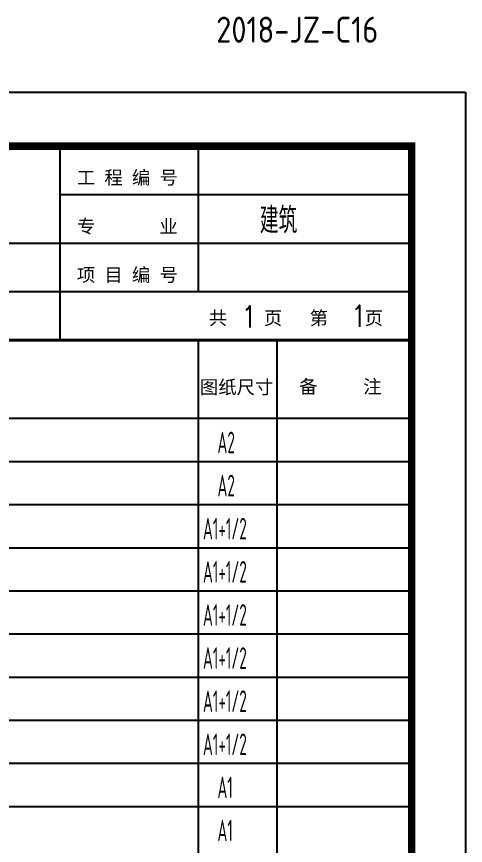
# Model space of a CAD drawing. Extents: x -248860 to 1018944, y -1060852 to 188626.
# Drawn here: x -236196 to -227860, y 46003 to 61381 of the extents above; entities that cross this region are included whole.
import ezdxf

# ---------------------------------------------------------------- set-up
doc = ezdxf.new("R2010")
doc.units = 0
doc.header["$LTSCALE"] = 1000
doc.header["$MEASUREMENT"] = 0
for name, color, linetype in [('PUB_TEXT', 7, 'CONTINUOUS'), ('TK', 4, 'CONTINUOUS'), ('WALL', 6, 'CONTINUOUS'), ('图层1', 53, 'CONTINUOUS'), ('图框', 4, 'CONTINUOUS')]:
    doc.layers.add(name, color=color, linetype=linetype)
doc.styles.add('HZ', font='txt', dxfattribs={"bigfont": 'hztxt'})
doc.styles.add('iIcon2', font='')
doc.styles.get("Standard").update_dxf_attribs({"font": 'GBENOR', "bigfont": 'GBCBIG'})
doc.styles.get('iIcon2').set_extended_font_data('SimSun')

# ---------------------------------------------------------------- blocks, each defined once
blk = doc.blocks.new('目录')
at = {"layer": '图框'}
for p, q in [((376639, 431173), (397639, 431173)), ((397639, 431173), (397639, 401473)), ((390108, 430173), (390108, 426573)), ((392673, 430173), (392673, 428373)), ((390108, 429273), (396637, 429273)), ((382139, 428373), (390108, 428373)), ((390108, 428373), (396639, 428373)), ((392673, 428373), (392673, 427473)), ((377639, 427473), (390108, 427473)), ((390108, 427473), (396637, 427473)), ((392673, 426573), (392673, 403515)), ((394139, 426573), (394139, 403515)), ((377639, 425123), (396639, 425123)), ((377639, 424323), (396639, 424323)), ((377639, 423523), (396639, 423523)), ((377639, 422723), (396639, 422723)), ((377639, 421923), (396639, 421923)), ((377639, 421123), (396639, 421123)), ((377639, 420323), (396639, 420323)), ((377639, 419523), (396639, 419523)), ((377639, 418723), (396639, 418723)), ((377639, 417923), (396639, 417923))]:
    blk.add_line(p, q, dxfattribs=at)
for points, const_width in [([(377639, 403515), (396639, 403515), (396639, 430173), (377639, 430173), (377639, 403515)], 140), ([(377639, 426573), (396639, 426573)], 60)]:
    blk.add_lwpolyline(points, dxfattribs=dict(at, const_width=const_width))
at = {"layer": '图框', "const_width": 140}
blk.add_lwpolyline([(377639, 403515), (377639, 430173), (396639, 430173), (396639, 403515)], close=True, dxfattribs=at)
at = {"layer": '图框', "style": 'iIcon2'}
for s, p in [('工 程 编 号', (390423, 429465)), ('专       业', (390423, 428560)), ('项 目 编 号', (390423, 427660)), ('共    页   第    页', (392874, 426859)), ('图纸尺寸', (392708, 425577)), ('备     注', (394549, 425587))]:
    blk.add_text(s, height=250, dxfattribs=at).set_placement(p)

msp = doc.modelspace()

# ---------------------------------------------------------------- block references
at = {"layer": 'WALL'}
msp.add_blockref('目录', (-625499.1, -371195.4), dxfattribs=at)

# ---------------------------------------------------------------- texts
at = {"layer": 'PUB_TEXT', "width": 0.6}
for s, p in [('A2', (-232465.5, 53279.4)), ('A2', (-232465.5, 52479.4)), ('A1+1/2', (-232734.8, 51679.4)), ('A1+1/2', (-232734.8, 50879.4)), ('A1+1/2', (-232734.8, 50079.4)), ('A1+1/2', (-232734.8, 49279.4)), ('A1+1/2', (-232734.8, 48479.4)), ('A1+1/2', (-232734.8, 47679.4)), ('A1', (-232465.5, 46879.4)), ('A1', (-232465.5, 46079.4))]:
    msp.add_text(s, height=400, dxfattribs=at).set_placement(p)
at = {"layer": 'TK', "color": 101, "style": 'HZ', "width": 0.8}
for p in [(-232013.7, 55614.5), (-232013.7, 55614.5), (-229978.1, 55625.4)]:
    msp.add_text('1', height=400, dxfattribs=at).set_placement(p)
at = {"layer": '图层1'}
for s, p in [('2018-JZ-C16 ', (-232488.2, 60897.4)), ('建筑', (-231678.6, 57358.3))]:
    msp.add_text(s, height=482.27, dxfattribs=at).set_placement(p)

doc.saveas('drawing.dxf')
